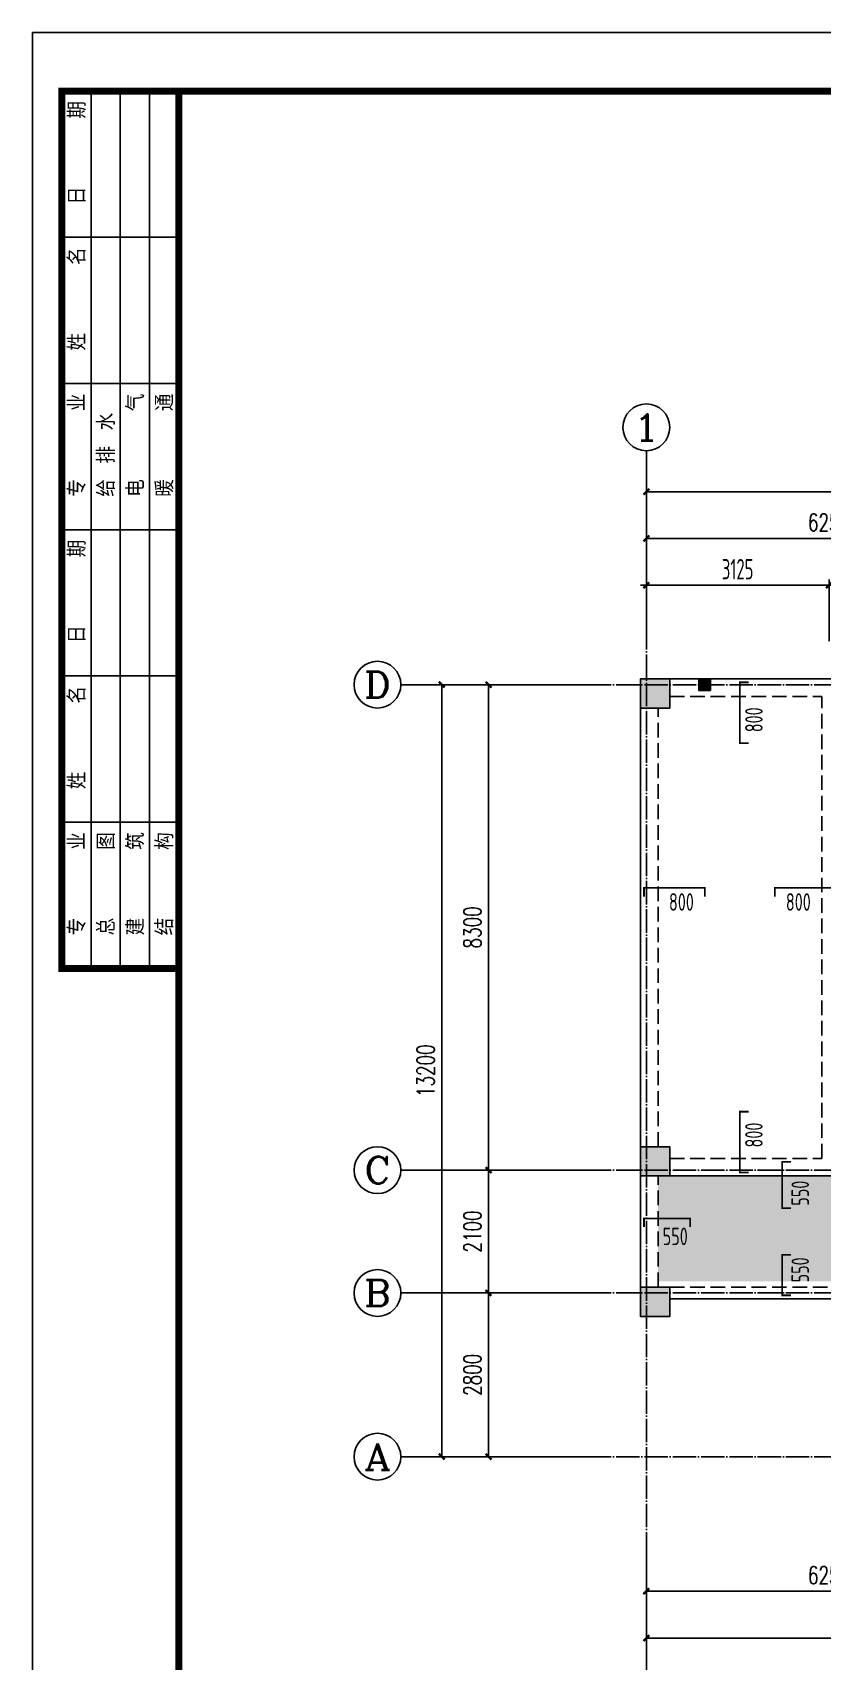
# Model space of a CAD drawing. Extents: x -441005 to 725361, y -182459 to 319313.
# Drawn here: x 139600 to 153112, y 115200 to 143050 of the extents above; entities that cross this region are included whole.
import ezdxf
from ezdxf.enums import TextEntityAlignment as Align

# ---------------------------------------------------------------- set-up
doc = ezdxf.new("R2010")
doc.units = 0
doc.header["$LTSCALE"] = 100
for name, pattern in [('DASHED', [0.75, 0.5, -0.25]), ('DOTE', [2.42, 2, -0.2, 0.02, -0.2]), ('HIDDEN', [7, 5, -2])]:
    doc.linetypes.add(name, pattern=pattern)
doc.layers.get('0').update_dxf_attribs({"linetype": 'CONTINUOUS'})
doc.layers.get('Defpoints').update_dxf_attribs({"linetype": 'CONTINUOUS'})
for name, color, linetype in [('AXIS', 3, 'CONTINUOUS'), ('AXIS_TEXT', 7, 'CONTINUOUS'), ('BEAM', 4, 'DASHED'), ('BEAM_CON', 4, 'CONTINUOUS'), ('B板筋标注', 7, 'CONTINUOUS'), ('B板细部尺寸标注', 9, 'CONTINUOUS'), ('COLU', 7, 'CONTINUOUS'), ('DOTE', 8, 'DOTE'), ('FSK_FREIN', 2, 'CONTINUOUS'), ('FSK_FTEXT', 4, 'CONTINUOUS'), ('GZ', 2, 'CONTINUOUS'), ('图框', 7, 'CONTINUOUS')]:
    doc.layers.add(name, color=color, linetype=linetype)
doc.styles.add('_TCH_AXIS', font='COMPLEX', dxfattribs={"bigfont": 'GBCBIG'})
doc.styles.add('_TCH_DIM_T3', font='simplex_.ttf', dxfattribs={"width": 0.705882, "bigfont": 'GBCBIG'})
doc.styles.add('BW_Rein', font='Tssdeng.shx', dxfattribs={"width": 0.7, "bigfont": 'hztxt.shx'})
doc.styles.add('COMPLEX', font='COMPLEX')
doc.styles.add('HZTXT', font='TXT', dxfattribs={"bigfont": 'HZTXT'})
doc.styles.add('TSSD_Dimension', font='tssdeng.shx', dxfattribs={"width": 0.62, "bigfont": '1.shx'})
doc.dimstyles.new('_TCH_ARCH&&100', dxfattribs={"dimtxt": 297.5, "dimasz": 100, "dimexe": 250, "dimexo": 300, "dimgap": 126.25, "dimtad": 1, "dimdec": 0, "dimzin": 0, "dimdsep": 46, "dimtxsty": '_TCH_DIM_T3', "dimblk": 'ARCHTICK', "dimcen": 0.09, "dimclrt": 7, "dimazin": 2, "dimtfac": 1, "dimtdec": 0, "dimtix": 1, "dimtmove": 2, "dimatfit": 3, "dimfxl": 0, "dimtolj": 1, "dimtzin": 0, "dimarcsym": 0})
doc.dimstyles.new('TSSD_100_100', dxfattribs={"dimtxt": 350, "dimasz": 100, "dimexe": 100, "dimexo": 250, "dimgap": 100, "dimtad": 1, "dimdec": 0, "dimzin": 0, "dimdsep": 46, "dimtxsty": 'TSSD_Dimension', "dimblk": 'ARCHTICK', "dimblk1": 'ARCHTICK', "dimblk2": 'ARCHTICK', "dimcen": 0, "dimdle": 100, "dimclrt": 7, "dimadec": 0, "dimazin": 0, "dimtfac": 1, "dimtdec": 0, "dimtix": 1, "dimtmove": 2, "dimatfit": 3, "dimfxl": 0, "dimtolj": 1, "dimtzin": 0, "dimarcsym": 0})

# ---------------------------------------------------------------- blocks, each defined once
blk = doc.blocks.new('_AXISO')
blk.add_circle((0, 0), 0.5)
at = {"layer": 'AXIS_TEXT', "style": 'COMPLEX', "width": 1.041667}
blk.add_attdef('A', text='', height=0.56, dxfattribs=at).set_placement((-0.25, -0.28), (0.25, -0.28), align=Align.FIT)
blk = doc.blocks.new('_ArchTick')
at = {"color": 0, "linetype": 'ByBlock', "const_width": 0.4}
blk.add_lwpolyline([(-0.5, -0.5), (0.5, 0.5)], dxfattribs=at)
blk = doc.blocks.new('*D268')
at = {"layer": 'AXIS', "color": 0, "lineweight": -2}
for p, q in [((148800, 121500), (147150, 121500)), ((147400, 118700), (147400, 121500)), ((148800, 118700), (147150, 118700))]:
    blk.add_line(p, q, dxfattribs=at)
at = {"layer": 'Defpoints', "color": 0}
for p in [(147400, 121500), (149100, 121500), (149100, 118700)]:
    blk.add_point(p, dxfattribs=at)
at = {"layer": 'AXIS', "color": 0, "lineweight": -2, "xscale": 100, "yscale": 100, "zscale": 100}
for p, rotation in [((147400, 121500), 90), ((147400, 118700), 270)]:
    blk.add_blockref('_ArchTick', p, dxfattribs=dict(at, rotation=rotation))
at = {"layer": 'AXIS', "color": 7, "insert": (147125, 120100), "char_height": 297.5, "attachment_point": 5, "rotation": 90, "style": '_TCH_DIM_T3'}
blk.add_mtext('\\A1;2800', dxfattribs=at)
blk = doc.blocks.new('*D269')
at = {"layer": 'AXIS', "color": 0, "lineweight": -2}
for p, q in [((148800, 123600), (147150, 123600)), ((147400, 121500), (147400, 123600)), ((148800, 121500), (147150, 121500))]:
    blk.add_line(p, q, dxfattribs=at)
at = {"layer": 'Defpoints', "color": 0}
for p in [(147400, 123600), (149100, 123600), (149100, 121500)]:
    blk.add_point(p, dxfattribs=at)
at = {"layer": 'AXIS', "color": 0, "lineweight": -2, "xscale": 100, "yscale": 100, "zscale": 100}
for p, rotation in [((147400, 123600), 90), ((147400, 121500), 270)]:
    blk.add_blockref('_ArchTick', p, dxfattribs=dict(at, rotation=rotation))
at = {"layer": 'AXIS', "color": 7, "insert": (147125, 122550), "char_height": 297.5, "attachment_point": 5, "rotation": 90, "style": '_TCH_DIM_T3'}
blk.add_mtext('\\A1;2100', dxfattribs=at)
blk = doc.blocks.new('*D270')
at = {"layer": 'AXIS', "color": 0, "lineweight": -2}
for p, q in [((148800, 131900), (147150, 131900)), ((147400, 123600), (147400, 131900)), ((148800, 123600), (147150, 123600))]:
    blk.add_line(p, q, dxfattribs=at)
at = {"layer": 'Defpoints', "color": 0}
for p in [(147400, 131900), (149100, 131900), (149100, 123600)]:
    blk.add_point(p, dxfattribs=at)
at = {"layer": 'AXIS', "color": 0, "lineweight": -2, "xscale": 100, "yscale": 100, "zscale": 100}
for p, rotation in [((147400, 131900), 90), ((147400, 123600), 270)]:
    blk.add_blockref('_ArchTick', p, dxfattribs=dict(at, rotation=rotation))
at = {"layer": 'AXIS', "color": 7, "insert": (147125, 127750), "char_height": 297.5, "attachment_point": 5, "rotation": 90, "style": '_TCH_DIM_T3'}
blk.add_mtext('\\A1;8300', dxfattribs=at)
blk = doc.blocks.new('*D271')
at = {"layer": 'AXIS', "color": 0, "lineweight": -2}
for p, q in [((150100, 133200), (150100, 134650)), ((156350, 133200), (156350, 134650)), ((150100, 134400), (156350, 134400))]:
    blk.add_line(p, q, dxfattribs=at)
at = {"layer": 'Defpoints', "color": 0}
for p in [(156350, 134400), (150100, 132900), (156350, 132900)]:
    blk.add_point(p, dxfattribs=at)
at = {"layer": 'AXIS', "color": 0, "lineweight": -2, "xscale": 100, "yscale": 100, "zscale": 100, "rotation": 180}
blk.add_blockref('_ArchTick', (150100, 134400), dxfattribs=at)
at = {"layer": 'AXIS', "color": 0, "lineweight": -2, "xscale": 100, "yscale": 100, "zscale": 100}
blk.add_blockref('_ArchTick', (156350, 134400), dxfattribs=at)
at = {"layer": 'AXIS', "color": 7, "insert": (153225, 134675), "char_height": 297.5, "attachment_point": 5, "style": '_TCH_DIM_T3'}
blk.add_mtext('\\A1;6250', dxfattribs=at)
blk = doc.blocks.new('*D278')
at = {"layer": 'AXIS', "color": 0, "lineweight": -2}
for p, q in [((150100, 117100), (150100, 116150)), ((156350, 117100), (156350, 116150)), ((150100, 116400), (156350, 116400))]:
    blk.add_line(p, q, dxfattribs=at)
at = {"layer": 'Defpoints', "color": 0}
for p in [(150100, 117400), (156350, 117400), (156350, 116400)]:
    blk.add_point(p, dxfattribs=at)
at = {"layer": 'AXIS', "color": 0, "lineweight": -2, "xscale": 100, "yscale": 100, "zscale": 100, "rotation": 180}
blk.add_blockref('_ArchTick', (150100, 116400), dxfattribs=at)
at = {"layer": 'AXIS', "color": 0, "lineweight": -2, "xscale": 100, "yscale": 100, "zscale": 100}
blk.add_blockref('_ArchTick', (156350, 116400), dxfattribs=at)
at = {"layer": 'AXIS', "color": 7, "insert": (153225, 116675), "char_height": 297.5, "attachment_point": 5, "style": '_TCH_DIM_T3'}
blk.add_mtext('\\A1;6250', dxfattribs=at)
blk = doc.blocks.new('*D284')
at = {"layer": 'AXIS', "color": 0, "lineweight": -2}
for p, q in [((148800, 131900), (146350, 131900)), ((146600, 118700), (146600, 131900)), ((148800, 118700), (146350, 118700))]:
    blk.add_line(p, q, dxfattribs=at)
at = {"layer": 'Defpoints', "color": 0}
for p in [(146600, 131900), (149100, 131900), (149100, 118700)]:
    blk.add_point(p, dxfattribs=at)
at = {"layer": 'AXIS', "color": 0, "lineweight": -2, "xscale": 100, "yscale": 100, "zscale": 100}
for p, rotation in [((146600, 131900), 90), ((146600, 118700), 270)]:
    blk.add_blockref('_ArchTick', p, dxfattribs=dict(at, rotation=rotation))
at = {"layer": 'AXIS', "color": 7, "insert": (146325, 125300), "char_height": 297.5, "attachment_point": 5, "rotation": 90, "style": '_TCH_DIM_T3'}
blk.add_mtext('\\A1;13200', dxfattribs=at)
blk = doc.blocks.new('*D285')
at = {"layer": 'AXIS', "color": 0, "lineweight": -2}
for p, q in [((150100, 133200), (150100, 135450)), ((201850, 133200), (201850, 135450)), ((150100, 135200), (201850, 135200))]:
    blk.add_line(p, q, dxfattribs=at)
at = {"layer": 'Defpoints', "color": 0}
for p in [(201850, 135200), (150100, 132900), (201850, 132900)]:
    blk.add_point(p, dxfattribs=at)
at = {"layer": 'AXIS', "color": 0, "lineweight": -2, "xscale": 100, "yscale": 100, "zscale": 100, "rotation": 180}
blk.add_blockref('_ArchTick', (150100, 135200), dxfattribs=at)
at = {"layer": 'AXIS', "color": 0, "lineweight": -2, "xscale": 100, "yscale": 100, "zscale": 100}
blk.add_blockref('_ArchTick', (201850, 135200), dxfattribs=at)
at = {"layer": 'AXIS', "color": 7, "insert": (175975, 135475), "char_height": 297.5, "attachment_point": 5, "style": '_TCH_DIM_T3'}
blk.add_mtext('\\A1;51750', dxfattribs=at)
blk = doc.blocks.new('*D290')
at = {"layer": 'AXIS', "color": 0, "lineweight": -2}
for p, q in [((150100, 117100), (150100, 115350)), ((201850, 117100), (201850, 115350)), ((150100, 115600), (201850, 115600))]:
    blk.add_line(p, q, dxfattribs=at)
at = {"layer": 'Defpoints', "color": 0}
for p in [(150100, 117400), (201850, 117400), (201850, 115600)]:
    blk.add_point(p, dxfattribs=at)
at = {"layer": 'AXIS', "color": 0, "lineweight": -2, "xscale": 100, "yscale": 100, "zscale": 100, "rotation": 180}
blk.add_blockref('_ArchTick', (150100, 115600), dxfattribs=at)
at = {"layer": 'AXIS', "color": 0, "lineweight": -2, "xscale": 100, "yscale": 100, "zscale": 100}
blk.add_blockref('_ArchTick', (201850, 115600), dxfattribs=at)
at = {"layer": 'AXIS', "color": 7, "insert": (175975, 115875), "char_height": 297.5, "attachment_point": 5, "style": '_TCH_DIM_T3'}
blk.add_mtext('\\A1;51750', dxfattribs=at)
blk = doc.blocks.new('*D261')
at = {"layer": 'B板细部尺寸标注', "color": 0, "lineweight": -2}
for p, q in [((150100, 132645), (150100, 133700)), ((153225, 132645), (153225, 133700)), ((150000, 133600), (153325, 133600))]:
    blk.add_line(p, q, dxfattribs=at)
at = {"layer": 'Defpoints', "color": 0}
for p in [(153225, 133600), (150100, 132395), (153225, 132395)]:
    blk.add_point(p, dxfattribs=at)
at = {"layer": 'B板细部尺寸标注', "color": 0, "lineweight": -2, "xscale": 100, "yscale": 100, "zscale": 100, "rotation": 180}
blk.add_blockref('_ArchTick', (150100, 133600), dxfattribs=at)
at = {"layer": 'B板细部尺寸标注', "color": 0, "lineweight": -2, "xscale": 100, "yscale": 100, "zscale": 100}
blk.add_blockref('_ArchTick', (153225, 133600), dxfattribs=at)
at = {"layer": 'B板细部尺寸标注', "color": 7, "insert": (151662, 133875), "char_height": 350, "attachment_point": 5, "style": 'TSSD_Dimension'}
blk.add_mtext('\\A1;3125', dxfattribs=at)
blk = doc.blocks.new('A2+1_2')
at = {"layer": '图框'}
for p, q in [((1000, 26000), (1000, 41000)), ((1500, 26000), (1500, 41000)), ((2000, 26000), (2000, 41000)), ((2500, 38500), (500, 38500)), ((2500, 36000), (500, 36000)), ((2500, 33500), (500, 33500)), ((2500, 31000), (500, 31000)), ((2500, 28500), (500, 28500))]:
    blk.add_line(p, q, dxfattribs=at)
blk.add_lwpolyline([(0, 0), (89100, 0), (89100, 42000), (0, 42000)], close=True, dxfattribs=at)
at = {"layer": '图框', "const_width": 120}
blk.add_lwpolyline([(2500, 41000), (500, 41000), (500, 26000), (2500, 26000)], dxfattribs=at)
blk.add_lwpolyline([(2500, 1000), (88100, 1000), (88100, 41000), (2500, 41000)], close=True, dxfattribs=at)
at = {"layer": '图框', "style": 'HZTXT'}
for s, p in [('日    期', (911, 39064)), ('姓    名', (911, 36564)), ('专    业', (911, 34064)), ('电    气', (1911, 34064)), ('暖    通', (2411, 34064)), ('给 排 水', (1411, 34064)), ('日    期', (911, 31564)), ('姓    名', (911, 29064)), ('专    业', (911, 26564)), ('总    图', (1411, 26564)), ('建    筑', (1911, 26564)), ('结    构', (2411, 26564))]:
    blk.add_text(s, height=300, rotation=90, dxfattribs=at).set_placement(p)
blk = doc.blocks.new('GZ')
at = {"layer": 'GZ'}
blk.add_hatch(color=252, dxfattribs=at).paths.add_polyline_path([(200, 0), (0, 0), (0, 200), (200, 200)])
at = {"layer": 'GZ', "color": 2}
blk.add_lwpolyline([(200, 0), (0, 0), (0, 200), (200, 200)], close=True, dxfattribs=at)
blk = doc.blocks.new('A$C7B5C40C7')
at = {"layer": 'GZ'}
blk.add_blockref('GZ', (1000, -200), dxfattribs=at)

msp = doc.modelspace()

# ---------------------------------------------------------------- hatches: boundary and pattern name
at = {"layer": 'B板筋标注'}
h = msp.add_hatch(dxfattribs=at)
h.set_pattern_fill('CROSS', color=6, scale=50, style=0)
h.set_pattern_definition([(0, (150000, 235000), (317.5, 317.5), [158.75, -476.25]), (90, (150079.38, 234920.62), (-317.5, 317.5), [158.75, -476.25])])
h.paths.add_polyline_path([(150300, 121700), (190650, 121700), (190650, 121500), (201750, 121500), (201750, 123500), (197750, 123500), (197750, 123800), (190950, 123800), (190950, 123500), (150300, 123500)])
at = {"layer": 'COLU'}
for points in [[(150500, 131500), (150500, 132000), (150000, 132000), (150000, 131500)], [(150500, 123500), (150500, 124000), (150000, 124000), (150000, 123500)], [(150500, 121100), (150500, 121600), (150000, 121600), (150000, 121100)]]:
    msp.add_hatch(color=251, dxfattribs=at).paths.add_polyline_path(points)

# ---------------------------------------------------------------- linework, layer by layer
at = {"layer": 'AXIS'}
for p, q in [((150100, 132900), (150100, 135900)), ((149100, 131900), (145900, 131900)), ((149100, 123600), (145900, 123600)), ((149100, 121500), (145900, 121500)), ((149100, 118700), (145900, 118700)), ((150100, 117400), (150100, 114900))]:
    msp.add_line(p, q, dxfattribs=at)
at = {"layer": 'BEAM', "linetype": 'HIDDEN', "ltscale": 0.5}
for p, q in [((150300, 124000), (150300, 131500)), ((150500, 131700), (153100, 131700)), ((153100, 123800), (153100, 131700)), ((150500, 123800), (153100, 123800)), ((150300, 121600), (150300, 123500)), ((150500, 121600), (156100, 121600))]:
    msp.add_line(p, q, dxfattribs=at)
at = {"layer": 'BEAM_CON'}
for p, q in [((150500, 132000), (156100, 132000)), ((150000, 124000), (150000, 131500)), ((150000, 121600), (150000, 123500)), ((150500, 123500), (156100, 123500)), ((150500, 121400), (156100, 121400))]:
    msp.add_line(p, q, dxfattribs=at)
at = {"layer": 'COLU'}
for points in [[(150500, 131500), (150500, 132000), (150000, 132000), (150000, 131500)], [(150500, 123500), (150500, 124000), (150000, 124000), (150000, 123500)], [(150500, 121100), (150500, 121600), (150000, 121600), (150000, 121100)]]:
    msp.add_lwpolyline(points, close=True, dxfattribs=at)
at = {"layer": 'DOTE', "ltscale": 2}
for p, q in [((150100, 132900), (150100, 117400)), ((149100, 131900), (203300, 131900)), ((149100, 123600), (203300, 123600)), ((149100, 121500), (203300, 121500)), ((149100, 118700), (203300, 118700))]:
    msp.add_line(p, q, dxfattribs=at)
at = {"layer": 'FSK_FREIN', "const_width": 30}
for points in [[(151850, 130900), (151700, 130900), (151700, 131940), (151850, 131940)], [(150060, 128275), (150060, 128425), (151100, 128425), (151100, 128275)], [(152300, 128275), (152300, 128425), (154150, 128425), (154150, 128275)], [(151850, 123560), (151700, 123560), (151700, 124600), (151850, 124600)], [(152575, 122950), (152425, 122950), (152425, 123740), (152575, 123740)], [(150060, 122625), (150060, 122775), (150850, 122775), (150850, 122625)], [(152575, 121460), (152425, 121460), (152425, 122150), (152575, 122150)]]:
    msp.add_lwpolyline(points, dxfattribs=at)

# ---------------------------------------------------------------- block references
msp.add_blockref('A2+1_2', (139600, 101050))
at = {"layer": 'AXIS'}
ref = msp.add_blockref('_AXISO', (150100, 136300), dxfattribs=dict(at, xscale=800, yscale=800, zscale=800))
ref.add_attrib('A', '1', dxfattribs={"layer": 'AXIS_TEXT', "height": 452.5, "style": '_TCH_AXIS', "width": 2.333333}).set_placement((149873.7, 136073.7), (150326.3, 136073.7), align=Align.FIT)
ref = msp.add_blockref('_AXISO', (145500, 131900), dxfattribs=dict(at, xscale=800, yscale=800, zscale=800))
ref.add_attrib('A', 'D', dxfattribs={"layer": 'AXIS_TEXT', "height": 452.5, "style": '_TCH_AXIS', "width": 1.235294}).set_placement((145273.7, 131673.7), (145726.3, 131673.7), align=Align.FIT)
ref = msp.add_blockref('_AXISO', (145500, 123600), dxfattribs=dict(at, xscale=800, yscale=800, zscale=800))
ref.add_attrib('A', 'C', dxfattribs={"layer": 'AXIS_TEXT', "height": 452.5, "style": '_TCH_AXIS', "width": 1.4}).set_placement((145273.7, 123373.7), (145726.3, 123373.7), align=Align.FIT)
ref = msp.add_blockref('_AXISO', (145500, 121500), dxfattribs=dict(at, xscale=800, yscale=800, zscale=800))
ref.add_attrib('A', 'B', dxfattribs={"layer": 'AXIS_TEXT', "height": 452.5, "style": '_TCH_AXIS', "width": 1.235294}).set_placement((145273.7, 121273.7), (145726.3, 121273.7), align=Align.FIT)
ref = msp.add_blockref('_AXISO', (145500, 118700), dxfattribs=dict(at, xscale=800, yscale=800, zscale=800))
ref.add_attrib('A', 'A', dxfattribs={"layer": 'AXIS_TEXT', "height": 452.5, "style": '_TCH_AXIS', "width": 1.166667}).set_placement((145273.7, 118473.7), (145726.3, 118473.7), align=Align.FIT)
at = {"layer": 'GZ'}
msp.add_blockref('A$C7B5C40C7', (150000, 132000), dxfattribs=at)

# ---------------------------------------------------------------- texts
at = {"layer": 'FSK_FTEXT', "style": 'BW_Rein', "width": 0.7}
for p in [(151790, 131300), (151790, 124200)]:
    msp.add_text('800', height=300, rotation=90, dxfattribs=at).set_placement(p, align=Align.TOP_CENTER)
for p in [(150700, 128335), (152700, 128335)]:
    msp.add_text('800', height=300, dxfattribs=at).set_placement(p, align=Align.TOP_CENTER)
msp.add_text('550', height=300, rotation=90, dxfattribs=at).set_placement((152582.5, 123420), align=Align.TOP_RIGHT)
msp.add_text('550', height=300, dxfattribs=at).set_placement((150380, 122617.5), align=Align.TOP_LEFT)
msp.add_text('550', height=300, rotation=90, dxfattribs=at).set_placement((152582.5, 121680), align=Align.TOP_LEFT)

# ---------------------------------------------------------------- dimensions: what is measured, and where the dimension line sits
at = {"layer": 'AXIS'}
for p1, p2, distance, picture, middle in [((150100, 132900), (201850, 132900), 2300, '*D285', (175975, 135475)), ((150100, 132900), (156350, 132900), 1500, '*D271', (153225, 134675)), ((149100, 118700), (149100, 131900), 2500, '*D284', (146325, 125300)), ((149100, 123600), (149100, 131900), 1700, '*D270', (147125, 127750)), ((149100, 121500), (149100, 123600), 1700, '*D269', (147125, 122550)), ((149100, 118700), (149100, 121500), 1700, '*D268', (147125, 120100)), ((150100, 117400), (156350, 117400), -1000, '*D278', (153225, 116675)), ((150100, 117400), (201850, 117400), -1800, '*D290', (175975, 115875))]:
    dim = msp.add_aligned_dim(p1=p1, p2=p2, distance=distance, dimstyle='_TCH_ARCH&&100', dxfattribs=at)
    dim.commit()
    dim.dimension.update_dxf_attribs({"geometry": picture, "text_midpoint": middle})
at = {"layer": 'B板细部尺寸标注'}
dim = msp.add_linear_dim(base=(153225, 133600), p1=(150100, 132394.9), p2=(153225, 132394.9), dimstyle='TSSD_100_100', dxfattribs=at)
dim.commit()
dim.dimension.update_dxf_attribs({"geometry": '*D261', "text_midpoint": (151662.5, 133875)})

doc.saveas('drawing.dxf')
